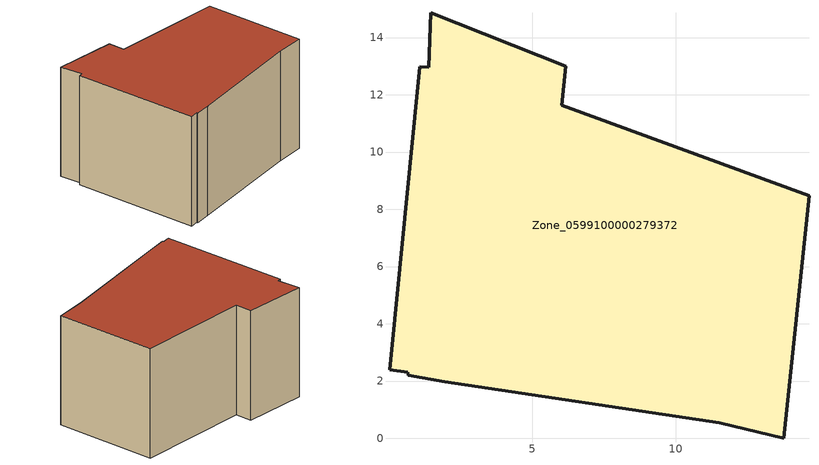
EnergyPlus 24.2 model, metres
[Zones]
Zone_0599100000279372
 floor ground (C_G): 0.65,2.3 0.01,2.4 1.07,12.98 1.38,12.96 1.45,14.87 6.17,13 6.02,11.64 14.66,8.47 13.78,0 11.52,0.54 1.93,1.97 0.66,2.2 z0
 wall outside (C_F): 6.02,11.64 6.17,13 1.45,14.87 1.38,12.96 1.07,12.98 0.01,2.4 0.65,2.3 0.66,2.2 1.93,1.97 11.52,0.54 13.78,0 14.66,8.47 6.02,11.64 z0:10.41
 roof outside (C_R): 0.01,2.4 0.65,2.3 0.66,2.2 1.93,1.97 11.52,0.54 13.78,0 14.66,8.47 6.02,11.64 6.17,13 1.45,14.87 1.38,12.96 1.07,12.98 z10.41
[BUILDING]
Pand.0599100000279372: North Axis=0; Terrain=City; Loads Convergence Tolerance Value=0.04; Temperature Convergence Tolerance Value=0.4; Solar Distribution=FullExterior; Maximum Number of Warmup Days=25; Minimum Number of Warmup Days=1
[Site:Location]
Rotterdam.The.Hague.AP_ZH_NLD Design_Conditions: Latitude=51.96; Longitude=4.45; Time Zone=1; Elevation=-4.5
[SITE:GROUNDTEMPERATURE:BUILDINGSURFACE]
18, 18, 18, 18, 18, 18, 18, 18, 18, 18, 18, 18
[MATERIAL] Thermal Absorptance=0.9; Solar Absorptance=0.7; Visible Absorptance=0.7
Name | Roughness | Thickness | Conductivity | Density | Specific Heat
G.TI.1946 | MediumSmooth | 0.15 | 1 | 540 | 1210
F.TI.1946 | Rough | 0.3 | 0.857143 | 1920 | 840
R.TI.1946 | MediumRough | 0.2 | 0.1 | 1500 | 1000
[CONSTRUCTION]
C_G: G.TI.1946
C_F: F.TI.1946
C_R: R.TI.1946
[ZONE]
Zone_0599100000279372: Type=1; Multiplier=1; Ceiling Height=Autocalculate; Volume=Autocalculate; Floor Area=autocalculate; Part of Total Floor Area=Yes
[ZONEINFILTRATION:DESIGNFLOWRATE]
Infil_Zone_0599100000279372: Zone or ZoneList or Space or SpaceList=Zone_0599100000279372; Schedule=AlwaysOn; Design Flow Rate Calculation Method=Flow/Area; Flow Rate per Floor Area=0.003; Constant Term Coefficient=1; Temperature Term Coefficient=0; Velocity Term Coefficient=0; Velocity Squared Term Coefficient=0
[HVACTEMPLATE:ZONE:IDEALLOADSAIRSYSTEM]
Zone_0599100000279372: Maximum Heating Supply Air Temperature=50; Minimum Cooling Supply Air Temperature=13; Maximum Heating Supply Air Humidity Ratio=0.0156; Minimum Cooling Supply Air Humidity Ratio=0.0077; Heating Limit=NoLimit; Cooling Limit=NoLimit; Dehumidification Control Type=ConstantSensibleHeatRatio; Cooling Sensible Heat Ratio=0.7; Dehumidification Setpoint=60; Humidification Control Type=None; Humidification Setpoint=30; Outdoor Air Method=None; Outdoor Air Flow Rate per Person=0.00944; Outdoor Air Flow Rate per Zone Floor Area=0; Outdoor Air Flow Rate per Zone=0; Demand Controlled Ventilation Type=None; Outdoor Air Economizer Type=NoEconomizer; Heat Recovery Type=None; Sensible Heat Recovery Effectiveness=0.7; Latent Heat Recovery Effectiveness=0.65
[ZONECONTROL:THERMOSTAT]
ThermostatControl_Zone_0599100000279372: Zone or ZoneList=Zone_0599100000279372; Control Type Schedule=DualSetpointControlType; Control 1=Thermostat_Zone_0599100000279372; Temperature Difference Between Cutout And Setpoint=0
[THERMOSTATSETPOINT:DUALSETPOINT]
Thermostat_Zone_0599100000279372: Heating Setpoint Temperature Schedule=HeatingSetpoint_Zone_0599100000279372; Cooling Setpoint Temperature Schedule=CoolingSetpoint_Zone_0599100000279372
[SCHEDULE:COMPACT]
HeatingSetpoint_Zone_0599100000279372: Through: 12/31, For: AllDays, Until: 24:00, 21
CoolingSetpoint_Zone_0599100000279372: Through: 12/31, For: AllDays, Until: 24:00, 24
DualSetpointControlType: Through: 12/31, For: AllDays, Until: 24:00, 4
AlwaysOn: Through: 12/31, For: AllDays, Until: 24:00, 1
